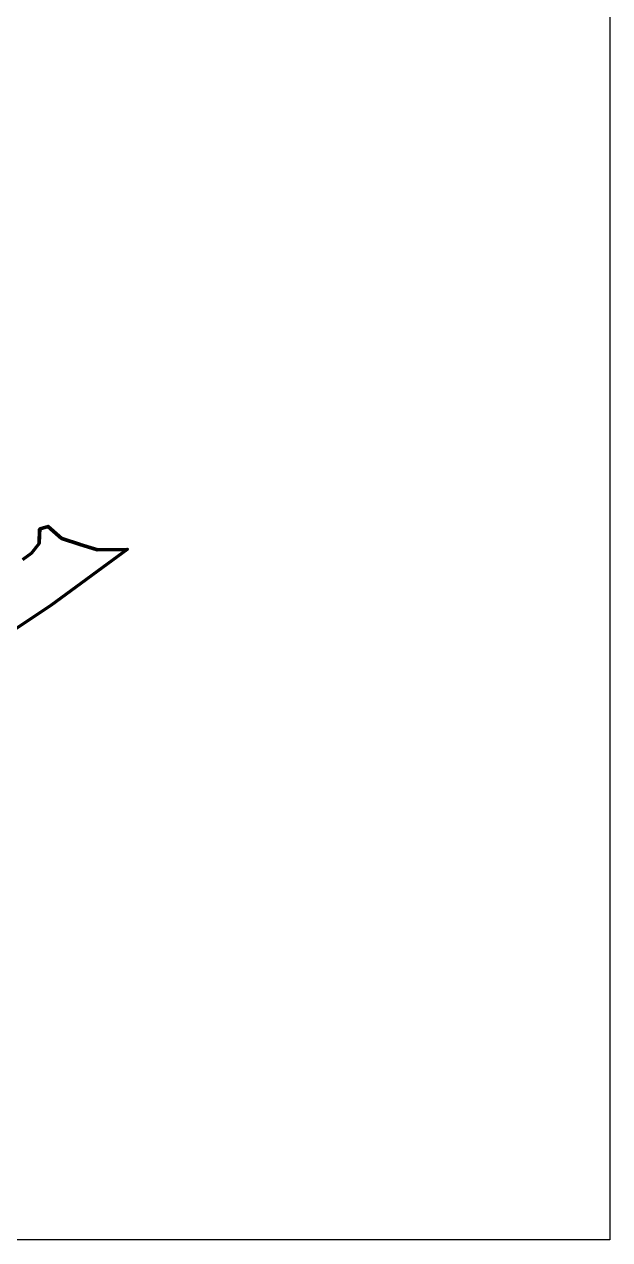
# Model space of a CAD drawing. Header units: millimetres. Extents: x 1379499 to 1411715, y 5652947 to 5671991.
# Drawn here: x 1408071 to 1411715, y 5652947 to 5660514 of the extents above; entities that cross this region are included whole.
import ezdxf

# ---------------------------------------------------------------- set-up
doc = ezdxf.new("R2010")
doc.units = ezdxf.units.MM
doc.layers.add('межа по генплану', color=7, linetype='Continuous')
doc.layers.add('на область', color=5, linetype='Continuous')
picture_1 = doc.add_image_def('image1.bmp', size_in_pixel=(3370, 2384))

msp = doc.modelspace()

# ---------------------------------------------------------------- linework, layer by layer
at = {"layer": 'межа по генплану', "color": 3, "lineweight": 70}
msp.add_lwpolyline([(1408062.6, 5657181.2), (1408116.6, 5657221.2), (1408163, 5657281.5), (1408166.6, 5657371.8), (1408217.3, 5657387.6), (1408302.3, 5657312.5), (1408416.7, 5657275.4), (1408525.8, 5657241.6), (1408711.8, 5657244.1), (1408235.6, 5656895), (1407971.5, 5656719.3)], dxfattribs=at)
at = {"layer": 'межа по генплану', "color": 5, "lineweight": 70}
msp.add_lwpolyline([(1408062.6, 5657181.2), (1408116.6, 5657221.2), (1408163, 5657281.5), (1408166.6, 5657371.8), (1408217.3, 5657387.6), (1408302.3, 5657312.5), (1408416.7, 5657275.4), (1408525.8, 5657241.6), (1408711.8, 5657244.1), (1408235.6, 5656895), (1407971.5, 5656719.3)], dxfattribs=at)
at = {"layer": 'межа по генплану', "color": 1, "lineweight": 70}
msp.add_lwpolyline([(1408065, 5657184), (1408119, 5657224), (1408165.4, 5657284.3), (1408169, 5657374.7), (1408219.7, 5657390.4), (1408304.7, 5657315.3), (1408419.1, 5657278.2), (1408528.2, 5657244.4), (1408714.2, 5657246.9), (1408238, 5656897.8), (1407974, 5656722.1)], dxfattribs=at)

# ---------------------------------------------------------------- pictures from other files: only their frames are drawn
at = {"layer": 'на область', "color": 7, "lineweight": -2}
image = msp.add_image(picture_1, insert=(1395288.6, 5652947), size_in_units=(16426, 11620.1), dxfattribs=at)
image.dxf.flags = 7

doc.saveas('drawing.dxf')
